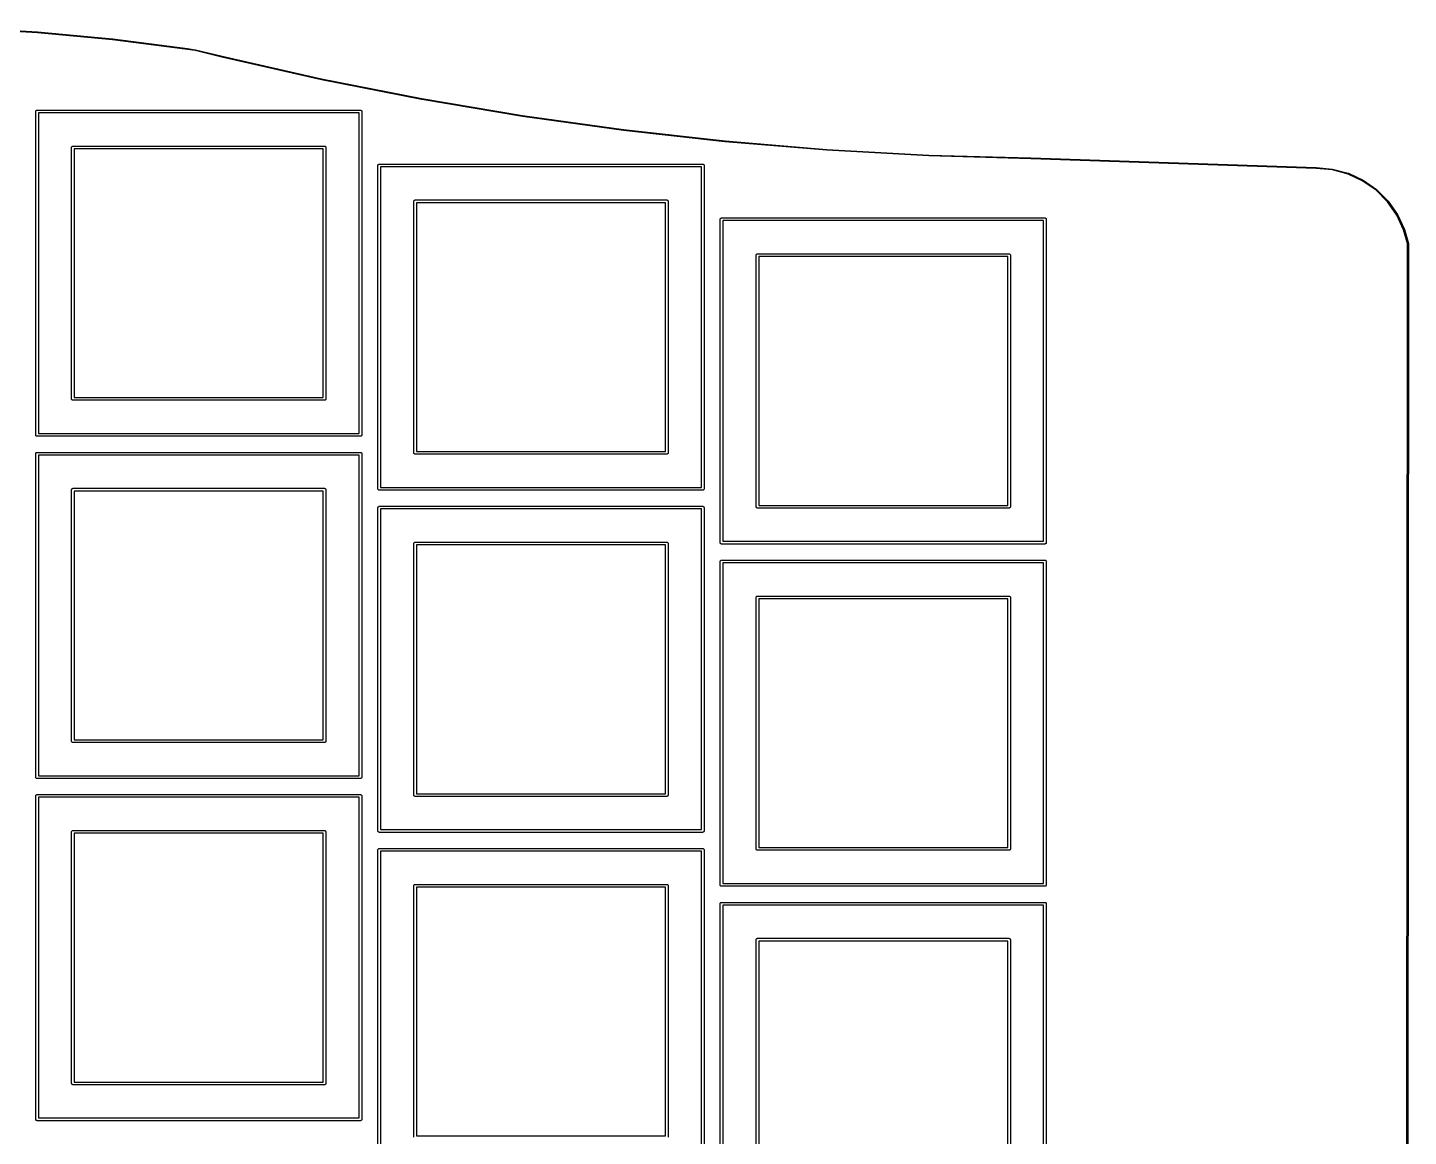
# Model space of a CAD drawing. Extents: x 38 to 193, y -155 to -33.
# Drawn here: x 114.7 to 191.5, y -95 to -33.3 of the extents above; entities that cross this region are included whole.
import ezdxf

# ---------------------------------------------------------------- set-up
doc = ezdxf.new("R2010")
doc.units = 0
doc.layers.add('BLACK', color=7, linetype='CONTINUOUS')

msp = doc.modelspace()

# ---------------------------------------------------------------- linework, layer by layer
at = {"layer": 'BLACK', "linetype": 'CONTINUOUS'}
for p, q in [((115.217, -33.5652), (111.019, -33.3295)), ((111.022, -33.2795), (115.22, -33.5153)), ((119.403, -33.9545), (115.217, -33.5652)), ((115.22, -33.5153), (115.221, -33.5153)), ((115.221, -33.5153), (115.221, -33.5153)), ((115.221, -33.5153), (115.221, -33.5153)), ((115.221, -33.5153), (119.408, -33.9048)), ((123.572, -34.497), (119.403, -33.9545)), ((119.408, -33.9048), (119.409, -33.9049)), ((119.409, -33.9049), (119.409, -33.9049)), ((119.409, -33.9049), (119.409, -33.9049)), ((119.409, -33.9049), (123.579, -34.4475)), ((124, -34.5615), (123.572, -34.497)), ((123.579, -34.4475), (123.579, -34.4475)), ((123.579, -34.4475), (123.58, -34.4476)), ((123.58, -34.4476), (124.009, -34.5122)), ((125.487, -34.9259), (124, -34.5615)), ((124.009, -34.5122), (124.009, -34.5123)), ((124.009, -34.5123), (124.009, -34.5123)), ((124.009, -34.5123), (124.009, -34.5123)), ((124.009, -34.5123), (124.009, -34.5124)), ((124.009, -34.5124), (124.009, -34.5124)), ((124.009, -34.5124), (124.009, -34.5124)), ((124.009, -34.5124), (124.01, -34.5125)), ((124.01, -34.5125), (124.01, -34.5125)), ((124.01, -34.5125), (124.01, -34.5125)), ((124.01, -34.5125), (124.011, -34.5127)), ((124.011, -34.5127), (125.499, -34.8773)), ((125.487, -34.926), (125.487, -34.9259)), ((125.488, -34.926), (125.487, -34.926)), ((125.487, -34.926), (125.487, -34.926)), ((131.031, -36.1805), (125.488, -34.926)), ((125.499, -34.8773), (131.041, -36.1317)), ((131.031, -36.1806), (131.031, -36.1805)), ((131.031, -36.1805), (131.031, -36.1805)), ((131.031, -36.1807), (131.031, -36.1806)), ((136.607, -37.2799), (131.031, -36.1807)), ((131.041, -36.1317), (136.616, -37.2308)), ((136.608, -37.28), (136.607, -37.2799)), ((136.607, -37.2799), (136.607, -37.2799)), ((136.607, -37.2799), (136.607, -37.2799)), ((142.212, -38.2231), (136.608, -37.28)), ((136.616, -37.2308), (142.22, -38.1737)), ((115.125, -37.95), (115.126, -37.9353)), ((115.125, -37.9537), (115.125, -37.95)), ((115.125, -55.9463), (115.125, -37.9537)), ((115.126, -37.9353), (115.13, -37.9212)), ((115.13, -37.9212), (115.137, -37.9081)), ((115.137, -37.9081), (115.147, -37.8967)), ((115.147, -37.8967), (115.158, -37.8873)), ((115.158, -37.8873), (115.171, -37.8804)), ((115.171, -37.8804), (115.185, -37.8761)), ((115.185, -37.8761), (115.196, -37.875)), ((115.196, -37.875), (115.2, -37.8746)), ((115.2, -37.8746), (115.204, -37.875)), ((115.204, -37.875), (133.196, -37.875)), ((115.275, -38.025), (115.275, -55.875)), ((133.125, -38.025), (115.275, -38.025)), ((133.125, -55.875), (133.125, -38.025)), ((133.196, -37.875), (133.2, -37.8746)), ((133.2, -37.8746), (133.204, -37.875)), ((133.204, -37.875), (133.215, -37.8761)), ((133.215, -37.8761), (133.229, -37.8804)), ((133.229, -37.8804), (133.242, -37.8873)), ((133.242, -37.8873), (133.253, -37.8967)), ((133.253, -37.8967), (133.263, -37.9081)), ((133.263, -37.9081), (133.27, -37.9212)), ((133.27, -37.9212), (133.274, -37.9353)), ((133.274, -37.9353), (133.275, -37.95)), ((133.275, -37.95), (133.275, -37.9537)), ((133.275, -37.9537), (133.275, -55.9463)), ((142.212, -38.2232), (142.212, -38.2231)), ((142.212, -38.2231), (142.212, -38.2231)), ((142.213, -38.2232), (142.212, -38.2232)), ((147.841, -39.0095), (142.213, -38.2232)), ((142.22, -38.1737), (147.848, -38.9599)), ((147.842, -39.0095), (147.841, -39.0095)), ((147.841, -39.0095), (147.841, -39.0095)), ((153.49, -39.6383), (147.842, -39.0095)), ((147.842, -39.0095), (147.842, -39.0095)), ((147.848, -38.9599), (153.495, -39.5886)), ((117.125, -39.95), (117.126, -39.9353)), ((117.125, -39.9537), (117.125, -39.95)), ((117.125, -53.9463), (117.125, -39.9537)), ((117.126, -39.9353), (117.13, -39.9212)), ((117.13, -39.9212), (117.137, -39.9081)), ((117.137, -39.9081), (117.147, -39.8967)), ((117.147, -39.8967), (117.158, -39.8873)), ((117.158, -39.8873), (117.171, -39.8804)), ((117.171, -39.8804), (117.185, -39.8761)), ((117.185, -39.8761), (117.196, -39.875)), ((117.196, -39.875), (117.2, -39.8746)), ((117.2, -39.8746), (117.204, -39.875)), ((117.204, -39.875), (131.196, -39.875)), ((131.196, -39.875), (131.2, -39.8746)), ((131.2, -39.8746), (131.204, -39.875)), ((131.204, -39.875), (131.215, -39.8761)), ((131.215, -39.8761), (131.229, -39.8804)), ((131.229, -39.8804), (131.242, -39.8873)), ((131.242, -39.8873), (131.253, -39.8967)), ((131.253, -39.8967), (131.263, -39.9081)), ((131.263, -39.9081), (131.27, -39.9212)), ((131.27, -39.9212), (131.274, -39.9353)), ((131.274, -39.9353), (131.275, -39.95)), ((131.275, -39.95), (131.275, -39.9537)), ((131.275, -39.9537), (131.275, -53.9463)), ((153.491, -39.6384), (153.49, -39.6383)), ((153.49, -39.6383), (153.49, -39.6383)), ((159.154, -40.1092), (153.491, -39.6384)), ((153.491, -39.6384), (153.491, -39.6384)), ((153.495, -39.5886), (159.158, -40.0594)), ((117.275, -40.025), (117.275, -53.875)), ((131.125, -40.025), (117.275, -40.025)), ((131.125, -53.875), (131.125, -40.025)), ((159.155, -40.1092), (159.154, -40.1092)), ((159.155, -40.1093), (159.155, -40.1092)), ((164.83, -40.4218), (159.155, -40.1093)), ((159.155, -40.1093), (159.155, -40.1093)), ((159.158, -40.0594), (164.832, -40.3719)), ((170.511, -40.5758), (164.83, -40.4218)), ((164.83, -40.4218), (164.83, -40.4218)), ((164.83, -40.4218), (164.83, -40.4218)), ((164.83, -40.4218), (164.83, -40.4218)), ((164.832, -40.3719), (170.512, -40.5258)), ((186.398, -41.125), (170.511, -40.5758)), ((170.511, -40.5758), (170.511, -40.5758)), ((170.512, -40.5258), (170.512, -40.5258)), ((170.512, -40.5258), (186.402, -41.0751)), ((134.175, -40.95), (134.176, -40.9353)), ((134.175, -40.9537), (134.175, -40.95)), ((134.175, -58.9463), (134.175, -40.9537)), ((134.176, -40.9353), (134.18, -40.9212)), ((134.18, -40.9212), (134.187, -40.9081)), ((134.187, -40.9081), (134.197, -40.8967)), ((134.197, -40.8967), (134.208, -40.8873)), ((134.208, -40.8873), (134.221, -40.8804)), ((134.221, -40.8804), (134.235, -40.8761)), ((134.235, -40.8761), (134.246, -40.875)), ((134.246, -40.875), (134.25, -40.8746)), ((134.25, -40.8746), (134.254, -40.875)), ((134.254, -40.875), (152.246, -40.875)), ((134.325, -41.025), (134.325, -58.875)), ((152.175, -41.025), (134.325, -41.025)), ((152.175, -58.875), (152.175, -41.025)), ((152.246, -40.875), (152.25, -40.8746)), ((152.25, -40.8746), (152.254, -40.875)), ((152.254, -40.875), (152.265, -40.8761)), ((152.265, -40.8761), (152.279, -40.8804)), ((152.279, -40.8804), (152.292, -40.8873)), ((152.292, -40.8873), (152.303, -40.8967)), ((152.303, -40.8967), (152.313, -40.9081)), ((152.313, -40.9081), (152.32, -40.9212)), ((152.32, -40.9212), (152.324, -40.9353)), ((152.324, -40.9353), (152.325, -40.95)), ((152.325, -40.95), (152.325, -40.9537)), ((152.325, -40.9537), (152.325, -58.9463)), ((187.299, -41.2037), (186.398, -41.125)), ((186.402, -41.0751), (186.403, -41.0751)), ((186.403, -41.0751), (187.305, -41.1541)), ((188.17, -41.4372), (187.299, -41.2037)), ((187.305, -41.1541), (187.309, -41.1549)), ((187.309, -41.1549), (188.185, -41.3894)), ((188.987, -41.8184), (188.17, -41.4372)), ((188.185, -41.3894), (188.185, -41.3894)), ((188.185, -41.3894), (188.189, -41.3909)), ((188.189, -41.3909), (189.011, -41.774)), ((189.726, -42.3358), (188.987, -41.8184)), ((189.011, -41.774), (189.014, -41.7762)), ((189.014, -41.7762), (189.757, -42.2961)), ((136.175, -42.95), (136.176, -42.9353)), ((136.175, -42.9537), (136.175, -42.95)), ((136.175, -56.9463), (136.175, -42.9537)), ((136.176, -42.9353), (136.18, -42.9212)), ((136.18, -42.9212), (136.187, -42.9081)), ((136.187, -42.9081), (136.197, -42.8967)), ((136.197, -42.8967), (136.208, -42.8873)), ((136.208, -42.8873), (136.221, -42.8804)), ((136.221, -42.8804), (136.235, -42.8761)), ((136.235, -42.8761), (136.246, -42.875)), ((136.246, -42.875), (136.25, -42.8746)), ((136.25, -42.8746), (136.254, -42.875)), ((136.254, -42.875), (150.246, -42.875)), ((136.325, -43.025), (136.325, -56.875)), ((150.175, -43.025), (136.325, -43.025)), ((150.175, -56.875), (150.175, -43.025)), ((150.246, -42.875), (150.25, -42.8746)), ((150.25, -42.8746), (150.254, -42.875)), ((150.254, -42.875), (150.265, -42.8761)), ((150.265, -42.8761), (150.279, -42.8804)), ((150.279, -42.8804), (150.292, -42.8873)), ((150.292, -42.8873), (150.303, -42.8967)), ((150.303, -42.8967), (150.313, -42.9081)), ((150.313, -42.9081), (150.32, -42.9212)), ((150.32, -42.9212), (150.324, -42.9353)), ((150.324, -42.9353), (150.325, -42.95)), ((150.325, -42.95), (150.325, -42.9537)), ((150.325, -42.9537), (150.325, -56.9463)), ((190.364, -42.9736), (189.726, -42.3358)), ((189.757, -42.2961), (189.76, -42.2989)), ((189.76, -42.2989), (190.401, -42.9398)), ((190.882, -43.7125), (190.364, -42.9736)), ((190.401, -42.9398), (190.404, -42.9432)), ((190.404, -42.9432), (190.924, -43.6857)), ((191.263, -44.5302), (190.882, -43.7125)), ((190.924, -43.6857), (190.924, -43.6857)), ((190.924, -43.6857), (190.926, -43.6894)), ((190.926, -43.6894), (191.309, -44.5109)), ((153.225, -43.95), (153.226, -43.9353)), ((153.225, -43.9537), (153.225, -43.95)), ((153.225, -61.9463), (153.225, -43.9537)), ((153.226, -43.9353), (153.23, -43.9212)), ((153.23, -43.9212), (153.237, -43.9081)), ((153.237, -43.9081), (153.247, -43.8967)), ((153.247, -43.8967), (153.258, -43.8873)), ((153.258, -43.8873), (153.271, -43.8804)), ((153.271, -43.8804), (153.285, -43.8761)), ((153.285, -43.8761), (153.296, -43.875)), ((153.296, -43.875), (153.3, -43.8746)), ((153.3, -43.8746), (153.304, -43.875)), ((153.304, -43.875), (171.296, -43.875)), ((153.375, -44.025), (153.375, -61.875)), ((171.225, -44.025), (153.375, -44.025)), ((171.225, -61.875), (171.225, -44.025)), ((171.296, -43.875), (171.3, -43.8746)), ((171.3, -43.8746), (171.304, -43.875)), ((171.304, -43.875), (171.315, -43.8761)), ((171.315, -43.8761), (171.329, -43.8804)), ((171.329, -43.8804), (171.342, -43.8873)), ((171.342, -43.8873), (171.353, -43.8967)), ((171.353, -43.8967), (171.363, -43.9081)), ((171.363, -43.9081), (171.37, -43.9212)), ((171.37, -43.9212), (171.374, -43.9353)), ((171.374, -43.9353), (171.375, -43.95)), ((171.375, -43.95), (171.375, -43.9537)), ((171.375, -43.9537), (171.375, -61.9463)), ((191.478, -45.3028), (191.263, -44.5302)), ((191.309, -44.5109), (191.31, -44.5129)), ((191.31, -44.5129), (191.31, -44.5148)), ((191.31, -44.5148), (191.527, -45.2925)), ((191.434, -119.091), (191.478, -45.3028)), ((191.528, -45.2982), (191.484, -119.093)), ((191.527, -45.2925), (191.527, -45.2946)), ((191.527, -45.2946), (191.528, -45.297)), ((191.528, -45.297), (191.528, -45.297)), ((191.528, -45.297), (191.528, -45.297)), ((191.528, -45.297), (191.528, -45.2982)), ((155.225, -45.95), (155.226, -45.9353)), ((155.225, -45.9537), (155.225, -45.95)), ((155.225, -59.9463), (155.225, -45.9537)), ((155.226, -45.9353), (155.23, -45.9212)), ((155.23, -45.9212), (155.237, -45.9081)), ((155.237, -45.9081), (155.247, -45.8967)), ((155.247, -45.8967), (155.258, -45.8873)), ((155.258, -45.8873), (155.271, -45.8804)), ((155.271, -45.8804), (155.285, -45.8761)), ((155.285, -45.8761), (155.296, -45.875)), ((155.296, -45.875), (155.3, -45.8746)), ((155.3, -45.8746), (155.304, -45.875)), ((155.304, -45.875), (169.296, -45.875)), ((155.375, -46.025), (155.375, -59.875)), ((169.225, -46.025), (155.375, -46.025)), ((169.225, -59.875), (169.225, -46.025)), ((169.296, -45.875), (169.3, -45.8746)), ((169.3, -45.8746), (169.304, -45.875)), ((169.304, -45.875), (169.315, -45.8761)), ((169.315, -45.8761), (169.329, -45.8804)), ((169.329, -45.8804), (169.342, -45.8873)), ((169.342, -45.8873), (169.353, -45.8967)), ((169.353, -45.8967), (169.363, -45.9081)), ((169.363, -45.9081), (169.37, -45.9212)), ((169.37, -45.9212), (169.374, -45.9353)), ((169.374, -45.9353), (169.375, -45.95)), ((169.375, -45.95), (169.375, -45.9537)), ((169.375, -45.9537), (169.375, -59.9463)), ((117.125, -53.95), (117.125, -53.9463)), ((117.126, -53.9647), (117.125, -53.95)), ((117.13, -53.9788), (117.126, -53.9647)), ((117.137, -53.9919), (117.13, -53.9788)), ((117.141, -53.9963), (117.137, -53.9919)), ((117.147, -54.0033), (117.141, -53.9963)), ((117.158, -54.0127), (117.147, -54.0033)), ((117.171, -54.0196), (117.158, -54.0127)), ((117.185, -54.0239), (117.171, -54.0196)), ((117.2, -54.0254), (117.185, -54.0239)), ((117.204, -54.025), (117.2, -54.0254)), ((131.196, -54.025), (117.204, -54.025)), ((117.275, -53.875), (131.125, -53.875)), ((131.2, -54.0254), (131.196, -54.025)), ((131.204, -54.025), (131.2, -54.0254)), ((131.215, -54.0239), (131.204, -54.025)), ((131.229, -54.0196), (131.215, -54.0239)), ((131.242, -54.0127), (131.229, -54.0196)), ((131.253, -54.0033), (131.242, -54.0127)), ((131.263, -53.9919), (131.253, -54.0033)), ((131.27, -53.9788), (131.263, -53.9919)), ((131.274, -53.9647), (131.27, -53.9788)), ((131.275, -53.95), (131.274, -53.9647)), ((131.275, -53.9463), (131.275, -53.95)), ((115.125, -55.95), (115.125, -55.9463)), ((115.126, -55.9647), (115.125, -55.95)), ((115.13, -55.9788), (115.126, -55.9647)), ((115.137, -55.9919), (115.13, -55.9788)), ((115.141, -55.9963), (115.137, -55.9919)), ((115.147, -56.0033), (115.141, -55.9963)), ((115.158, -56.0127), (115.147, -56.0033)), ((115.171, -56.0196), (115.158, -56.0127)), ((115.185, -56.0239), (115.171, -56.0196)), ((115.2, -56.0254), (115.185, -56.0239)), ((115.204, -56.025), (115.2, -56.0254)), ((133.196, -56.025), (115.204, -56.025)), ((115.275, -55.875), (133.125, -55.875)), ((133.2, -56.0254), (133.196, -56.025)), ((133.204, -56.025), (133.2, -56.0254)), ((133.215, -56.0239), (133.204, -56.025)), ((133.229, -56.0196), (133.215, -56.0239)), ((133.242, -56.0127), (133.229, -56.0196)), ((133.253, -56.0033), (133.242, -56.0127)), ((133.263, -55.9919), (133.253, -56.0033)), ((133.27, -55.9788), (133.263, -55.9919)), ((133.274, -55.9647), (133.27, -55.9788)), ((133.275, -55.95), (133.274, -55.9647)), ((133.275, -55.9463), (133.275, -55.95)), ((115.125, -57), (115.126, -56.9853)), ((115.125, -57.0037), (115.125, -57)), ((115.125, -74.9963), (115.125, -57.0037)), ((115.126, -56.9853), (115.13, -56.9712)), ((115.13, -56.9712), (115.137, -56.9581)), ((115.137, -56.9581), (115.147, -56.9467)), ((115.147, -56.9467), (115.158, -56.9373)), ((115.158, -56.9373), (115.171, -56.9304)), ((115.171, -56.9304), (115.185, -56.9261)), ((115.185, -56.9261), (115.196, -56.925)), ((115.196, -56.925), (115.2, -56.9246)), ((115.2, -56.9246), (115.204, -56.925)), ((115.204, -56.925), (133.196, -56.925)), ((115.275, -57.075), (115.275, -74.925)), ((133.125, -57.075), (115.275, -57.075)), ((133.125, -74.925), (133.125, -57.075)), ((133.196, -56.925), (133.2, -56.9246)), ((133.2, -56.9246), (133.204, -56.925)), ((133.204, -56.925), (133.215, -56.9261)), ((133.215, -56.9261), (133.229, -56.9304)), ((133.229, -56.9304), (133.242, -56.9373)), ((133.242, -56.9373), (133.253, -56.9467)), ((133.253, -56.9467), (133.263, -56.9581)), ((133.263, -56.9581), (133.27, -56.9712)), ((133.27, -56.9712), (133.274, -56.9853)), ((133.274, -56.9853), (133.275, -57)), ((133.275, -57), (133.275, -57.0037)), ((133.275, -57.0037), (133.275, -74.9963)), ((136.175, -56.95), (136.175, -56.9463)), ((136.176, -56.9647), (136.175, -56.95)), ((136.18, -56.9788), (136.176, -56.9647)), ((136.187, -56.9919), (136.18, -56.9788)), ((136.191, -56.9963), (136.187, -56.9919)), ((136.197, -57.0033), (136.191, -56.9963)), ((136.208, -57.0127), (136.197, -57.0033)), ((136.221, -57.0196), (136.208, -57.0127)), ((136.235, -57.0239), (136.221, -57.0196)), ((136.25, -57.0254), (136.235, -57.0239)), ((136.254, -57.025), (136.25, -57.0254)), ((150.246, -57.025), (136.254, -57.025)), ((136.325, -56.875), (150.175, -56.875)), ((150.25, -57.0254), (150.246, -57.025)), ((150.254, -57.025), (150.25, -57.0254)), ((150.265, -57.0239), (150.254, -57.025)), ((150.279, -57.0196), (150.265, -57.0239)), ((150.292, -57.0127), (150.279, -57.0196)), ((150.303, -57.0033), (150.292, -57.0127)), ((150.313, -56.9919), (150.303, -57.0033)), ((150.32, -56.9788), (150.313, -56.9919)), ((150.324, -56.9647), (150.32, -56.9788)), ((150.325, -56.95), (150.324, -56.9647)), ((150.325, -56.9463), (150.325, -56.95)), ((117.125, -59), (117.126, -58.9853)), ((117.125, -59.0037), (117.125, -59)), ((117.125, -72.9963), (117.125, -59.0037)), ((117.126, -58.9853), (117.13, -58.9712)), ((117.13, -58.9712), (117.137, -58.9581)), ((117.137, -58.9581), (117.147, -58.9467)), ((117.147, -58.9467), (117.158, -58.9373)), ((117.158, -58.9373), (117.171, -58.9304)), ((117.171, -58.9304), (117.185, -58.9261)), ((117.185, -58.9261), (117.196, -58.925)), ((117.196, -58.925), (117.2, -58.9246)), ((117.2, -58.9246), (117.204, -58.925)), ((117.204, -58.925), (131.196, -58.925)), ((117.275, -59.075), (117.275, -72.925)), ((131.125, -59.075), (117.275, -59.075)), ((131.125, -72.925), (131.125, -59.075)), ((131.196, -58.925), (131.2, -58.9246)), ((131.2, -58.9246), (131.204, -58.925)), ((131.204, -58.925), (131.215, -58.9261)), ((131.215, -58.9261), (131.229, -58.9304)), ((131.229, -58.9304), (131.242, -58.9373)), ((131.242, -58.9373), (131.253, -58.9467)), ((131.253, -58.9467), (131.263, -58.9581)), ((131.263, -58.9581), (131.27, -58.9712)), ((131.27, -58.9712), (131.274, -58.9853)), ((131.274, -58.9853), (131.275, -59)), ((131.275, -59), (131.275, -59.0037)), ((131.275, -59.0037), (131.275, -72.9963)), ((134.175, -58.95), (134.175, -58.9463)), ((134.176, -58.9647), (134.175, -58.95)), ((134.18, -58.9788), (134.176, -58.9647)), ((134.187, -58.9919), (134.18, -58.9788)), ((134.191, -58.9963), (134.187, -58.9919)), ((134.197, -59.0033), (134.191, -58.9963)), ((134.208, -59.0127), (134.197, -59.0033)), ((134.221, -59.0196), (134.208, -59.0127)), ((134.235, -59.0239), (134.221, -59.0196)), ((134.25, -59.0254), (134.235, -59.0239)), ((134.254, -59.025), (134.25, -59.0254)), ((152.246, -59.025), (134.254, -59.025)), ((134.325, -58.875), (152.175, -58.875)), ((152.25, -59.0254), (152.246, -59.025)), ((152.254, -59.025), (152.25, -59.0254)), ((152.265, -59.0239), (152.254, -59.025)), ((152.279, -59.0196), (152.265, -59.0239)), ((152.292, -59.0127), (152.279, -59.0196)), ((152.303, -59.0033), (152.292, -59.0127)), ((152.313, -58.9919), (152.303, -59.0033)), ((152.32, -58.9788), (152.313, -58.9919)), ((152.324, -58.9647), (152.32, -58.9788)), ((152.325, -58.95), (152.324, -58.9647)), ((152.325, -58.9463), (152.325, -58.95)), ((134.197, -59.9467), (134.208, -59.9373)), ((134.208, -59.9373), (134.221, -59.9304)), ((134.221, -59.9304), (134.235, -59.9261)), ((134.235, -59.9261), (134.246, -59.925)), ((134.246, -59.925), (134.25, -59.9246)), ((134.25, -59.9246), (134.254, -59.925)), ((134.254, -59.925), (152.246, -59.925)), ((152.246, -59.925), (152.25, -59.9246)), ((152.25, -59.9246), (152.254, -59.925)), ((152.254, -59.925), (152.265, -59.9261)), ((152.265, -59.9261), (152.279, -59.9304)), ((152.279, -59.9304), (152.292, -59.9373)), ((152.292, -59.9373), (152.303, -59.9467)), ((155.375, -59.875), (169.225, -59.875)), ((134.175, -60), (134.176, -59.9853)), ((134.175, -60.0037), (134.175, -60)), ((134.175, -77.9963), (134.175, -60.0037)), ((134.176, -59.9853), (134.18, -59.9712)), ((134.18, -59.9712), (134.187, -59.9581)), ((134.187, -59.9581), (134.197, -59.9467)), ((134.325, -60.075), (134.325, -77.925)), ((152.175, -60.075), (134.325, -60.075)), ((152.175, -77.925), (152.175, -60.075)), ((152.303, -59.9467), (152.313, -59.9581)), ((152.313, -59.9581), (152.32, -59.9712)), ((152.32, -59.9712), (152.324, -59.9853)), ((152.324, -59.9853), (152.325, -60)), ((152.325, -60), (152.325, -60.0037)), ((152.325, -60.0037), (152.325, -77.9963)), ((155.225, -59.95), (155.225, -59.9463)), ((155.226, -59.9647), (155.225, -59.95)), ((155.23, -59.9788), (155.226, -59.9647)), ((155.237, -59.9919), (155.23, -59.9788)), ((155.241, -59.9963), (155.237, -59.9919)), ((155.247, -60.0033), (155.241, -59.9963)), ((155.258, -60.0127), (155.247, -60.0033)), ((155.271, -60.0196), (155.258, -60.0127)), ((155.285, -60.0239), (155.271, -60.0196)), ((155.3, -60.0254), (155.285, -60.0239)), ((155.304, -60.025), (155.3, -60.0254)), ((169.296, -60.025), (155.304, -60.025)), ((169.3, -60.0254), (169.296, -60.025)), ((169.304, -60.025), (169.3, -60.0254)), ((169.315, -60.0239), (169.304, -60.025)), ((169.329, -60.0196), (169.315, -60.0239)), ((169.342, -60.0127), (169.329, -60.0196)), ((169.353, -60.0033), (169.342, -60.0127)), ((169.363, -59.9919), (169.353, -60.0033)), ((169.37, -59.9788), (169.363, -59.9919)), ((169.374, -59.9647), (169.37, -59.9788)), ((169.375, -59.95), (169.374, -59.9647)), ((169.375, -59.9463), (169.375, -59.95)), ((136.175, -62), (136.176, -61.9853)), ((136.175, -62.0037), (136.175, -62)), ((136.175, -75.9963), (136.175, -62.0037)), ((136.176, -61.9853), (136.18, -61.9712)), ((136.18, -61.9712), (136.187, -61.9581)), ((136.187, -61.9581), (136.197, -61.9467)), ((136.197, -61.9467), (136.208, -61.9373)), ((136.208, -61.9373), (136.221, -61.9304)), ((136.221, -61.9304), (136.235, -61.9261)), ((136.235, -61.9261), (136.246, -61.925)), ((136.246, -61.925), (136.25, -61.9246)), ((136.25, -61.9246), (136.254, -61.925)), ((136.254, -61.925), (150.246, -61.925)), ((136.325, -62.075), (136.325, -75.925)), ((150.175, -62.075), (136.325, -62.075)), ((150.175, -75.925), (150.175, -62.075)), ((150.246, -61.925), (150.25, -61.9246)), ((150.25, -61.9246), (150.254, -61.925)), ((150.254, -61.925), (150.265, -61.9261)), ((150.265, -61.9261), (150.279, -61.9304)), ((150.279, -61.9304), (150.292, -61.9373)), ((150.292, -61.9373), (150.303, -61.9467)), ((150.303, -61.9467), (150.313, -61.9581)), ((150.313, -61.9581), (150.32, -61.9712)), ((150.32, -61.9712), (150.324, -61.9853)), ((150.324, -61.9853), (150.325, -62)), ((150.325, -62), (150.325, -62.0037)), ((150.325, -62.0037), (150.325, -75.9963)), ((153.225, -61.95), (153.225, -61.9463)), ((153.226, -61.9647), (153.225, -61.95)), ((153.23, -61.9788), (153.226, -61.9647)), ((153.237, -61.9919), (153.23, -61.9788)), ((153.241, -61.9963), (153.237, -61.9919)), ((153.247, -62.0033), (153.241, -61.9963)), ((153.258, -62.0127), (153.247, -62.0033)), ((153.271, -62.0196), (153.258, -62.0127)), ((153.285, -62.0239), (153.271, -62.0196)), ((153.3, -62.0254), (153.285, -62.0239)), ((153.304, -62.025), (153.3, -62.0254)), ((171.296, -62.025), (153.304, -62.025)), ((153.375, -61.875), (171.225, -61.875)), ((171.3, -62.0254), (171.296, -62.025)), ((171.304, -62.025), (171.3, -62.0254)), ((171.315, -62.0239), (171.304, -62.025)), ((171.329, -62.0196), (171.315, -62.0239)), ((171.342, -62.0127), (171.329, -62.0196)), ((171.353, -62.0033), (171.342, -62.0127)), ((171.363, -61.9919), (171.353, -62.0033)), ((171.37, -61.9788), (171.363, -61.9919)), ((171.374, -61.9647), (171.37, -61.9788)), ((171.375, -61.95), (171.374, -61.9647)), ((171.375, -61.9463), (171.375, -61.95)), ((153.225, -63), (153.226, -62.9853)), ((153.225, -63.0037), (153.225, -63)), ((153.225, -80.9963), (153.225, -63.0037)), ((153.226, -62.9853), (153.23, -62.9712)), ((153.23, -62.9712), (153.237, -62.9581)), ((153.237, -62.9581), (153.247, -62.9467)), ((153.247, -62.9467), (153.258, -62.9373)), ((153.258, -62.9373), (153.271, -62.9304)), ((153.271, -62.9304), (153.285, -62.9261)), ((153.285, -62.9261), (153.296, -62.925)), ((153.296, -62.925), (153.3, -62.9246)), ((153.3, -62.9246), (153.304, -62.925)), ((153.304, -62.925), (171.296, -62.925)), ((171.296, -62.925), (171.3, -62.9246)), ((171.3, -62.9246), (171.304, -62.925)), ((171.304, -62.925), (171.315, -62.9261)), ((171.315, -62.9261), (171.329, -62.9304)), ((171.329, -62.9304), (171.342, -62.9373)), ((171.342, -62.9373), (171.353, -62.9467)), ((171.353, -62.9467), (171.363, -62.9581)), ((171.363, -62.9581), (171.37, -62.9712)), ((171.37, -62.9712), (171.374, -62.9853)), ((171.374, -62.9853), (171.375, -63)), ((171.375, -63), (171.375, -63.0037)), ((171.375, -63.0037), (171.375, -80.9963)), ((153.375, -63.075), (153.375, -80.925)), ((171.225, -63.075), (153.375, -63.075)), ((171.225, -80.925), (171.225, -63.075)), ((155.225, -65), (155.226, -64.9853)), ((155.225, -65.0037), (155.225, -65)), ((155.225, -78.9963), (155.225, -65.0037)), ((155.226, -64.9853), (155.23, -64.9712)), ((155.23, -64.9712), (155.237, -64.9581)), ((155.237, -64.9581), (155.247, -64.9467)), ((155.247, -64.9467), (155.258, -64.9373)), ((155.258, -64.9373), (155.271, -64.9304)), ((155.271, -64.9304), (155.285, -64.9261)), ((155.285, -64.9261), (155.296, -64.925)), ((155.296, -64.925), (155.3, -64.9246)), ((155.3, -64.9246), (155.304, -64.925)), ((155.304, -64.925), (169.296, -64.925)), ((155.375, -65.075), (155.375, -78.925)), ((169.225, -65.075), (155.375, -65.075)), ((169.225, -78.925), (169.225, -65.075)), ((169.296, -64.925), (169.3, -64.9246)), ((169.3, -64.9246), (169.304, -64.925)), ((169.304, -64.925), (169.315, -64.9261)), ((169.315, -64.9261), (169.329, -64.9304)), ((169.329, -64.9304), (169.342, -64.9373)), ((169.342, -64.9373), (169.353, -64.9467)), ((169.353, -64.9467), (169.363, -64.9581)), ((169.363, -64.9581), (169.37, -64.9712)), ((169.37, -64.9712), (169.374, -64.9853)), ((169.374, -64.9853), (169.375, -65)), ((169.375, -65), (169.375, -65.0037)), ((169.375, -65.0037), (169.375, -78.9963)), ((117.125, -73), (117.125, -72.9963)), ((117.126, -73.0147), (117.125, -73)), ((117.275, -72.925), (131.125, -72.925)), ((131.275, -73), (131.274, -73.0147)), ((131.275, -72.9963), (131.275, -73)), ((117.13, -73.0288), (117.126, -73.0147)), ((117.137, -73.0419), (117.13, -73.0288)), ((117.141, -73.0463), (117.137, -73.0419)), ((117.147, -73.0533), (117.141, -73.0463)), ((117.158, -73.0627), (117.147, -73.0533)), ((117.171, -73.0696), (117.158, -73.0627)), ((117.185, -73.0739), (117.171, -73.0696)), ((117.2, -73.0754), (117.185, -73.0739)), ((117.204, -73.075), (117.2, -73.0754)), ((131.196, -73.075), (117.204, -73.075)), ((131.2, -73.0754), (131.196, -73.075)), ((131.204, -73.075), (131.2, -73.0754)), ((131.215, -73.0739), (131.204, -73.075)), ((131.229, -73.0696), (131.215, -73.0739)), ((131.242, -73.0627), (131.229, -73.0696)), ((131.253, -73.0533), (131.242, -73.0627)), ((131.263, -73.0419), (131.253, -73.0533)), ((131.27, -73.0288), (131.263, -73.0419)), ((131.274, -73.0147), (131.27, -73.0288)), ((115.125, -75), (115.125, -74.9963)), ((115.126, -75.0147), (115.125, -75)), ((115.13, -75.0288), (115.126, -75.0147)), ((115.137, -75.0419), (115.13, -75.0288)), ((115.141, -75.0463), (115.137, -75.0419)), ((115.147, -75.0533), (115.141, -75.0463)), ((115.158, -75.0627), (115.147, -75.0533)), ((115.171, -75.0696), (115.158, -75.0627)), ((115.185, -75.0739), (115.171, -75.0696)), ((115.2, -75.0754), (115.185, -75.0739)), ((115.204, -75.075), (115.2, -75.0754)), ((133.196, -75.075), (115.204, -75.075)), ((115.275, -74.925), (133.125, -74.925)), ((133.2, -75.0754), (133.196, -75.075)), ((133.204, -75.075), (133.2, -75.0754)), ((133.215, -75.0739), (133.204, -75.075)), ((133.229, -75.0696), (133.215, -75.0739)), ((133.242, -75.0627), (133.229, -75.0696)), ((133.253, -75.0533), (133.242, -75.0627)), ((133.263, -75.0419), (133.253, -75.0533)), ((133.27, -75.0288), (133.263, -75.0419)), ((133.274, -75.0147), (133.27, -75.0288)), ((133.275, -75), (133.274, -75.0147)), ((133.275, -74.9963), (133.275, -75)), ((115.125, -76.05), (115.126, -76.0353)), ((115.125, -76.0537), (115.125, -76.05)), ((115.125, -94.0463), (115.125, -76.0537)), ((115.126, -76.0353), (115.13, -76.0212)), ((115.13, -76.0212), (115.137, -76.0081)), ((115.137, -76.0081), (115.147, -75.9967)), ((115.147, -75.9967), (115.158, -75.9873)), ((115.158, -75.9873), (115.171, -75.9804)), ((115.171, -75.9804), (115.185, -75.9761)), ((115.185, -75.9761), (115.196, -75.975)), ((115.196, -75.975), (115.2, -75.9746)), ((115.2, -75.9746), (115.204, -75.975)), ((115.204, -75.975), (133.196, -75.975)), ((133.196, -75.975), (133.2, -75.9746)), ((133.2, -75.9746), (133.204, -75.975)), ((133.204, -75.975), (133.215, -75.9761)), ((133.215, -75.9761), (133.229, -75.9804)), ((133.229, -75.9804), (133.242, -75.9873)), ((133.242, -75.9873), (133.253, -75.9967)), ((133.253, -75.9967), (133.263, -76.0081)), ((133.263, -76.0081), (133.27, -76.0212)), ((133.27, -76.0212), (133.274, -76.0353)), ((133.274, -76.0353), (133.275, -76.05)), ((133.275, -76.05), (133.275, -76.0537)), ((133.275, -76.0537), (133.275, -94.0463)), ((136.175, -76), (136.175, -75.9963)), ((136.176, -76.0147), (136.175, -76)), ((136.18, -76.0288), (136.176, -76.0147)), ((136.187, -76.0419), (136.18, -76.0288)), ((136.191, -76.0463), (136.187, -76.0419)), ((136.197, -76.0533), (136.191, -76.0463)), ((136.208, -76.0627), (136.197, -76.0533)), ((136.221, -76.0696), (136.208, -76.0627)), ((136.235, -76.0739), (136.221, -76.0696)), ((136.25, -76.0754), (136.235, -76.0739)), ((136.254, -76.075), (136.25, -76.0754)), ((150.246, -76.075), (136.254, -76.075)), ((136.325, -75.925), (150.175, -75.925)), ((150.25, -76.0754), (150.246, -76.075)), ((150.254, -76.075), (150.25, -76.0754)), ((150.265, -76.0739), (150.254, -76.075)), ((150.279, -76.0696), (150.265, -76.0739)), ((150.292, -76.0627), (150.279, -76.0696)), ((150.303, -76.0533), (150.292, -76.0627)), ((150.313, -76.0419), (150.303, -76.0533)), ((150.32, -76.0288), (150.313, -76.0419)), ((150.324, -76.0147), (150.32, -76.0288)), ((150.325, -76), (150.324, -76.0147)), ((150.325, -75.9963), (150.325, -76)), ((115.275, -76.125), (115.275, -93.975)), ((133.125, -76.125), (115.275, -76.125)), ((133.125, -93.975), (133.125, -76.125)), ((117.125, -78.05), (117.126, -78.0353)), ((117.125, -78.0537), (117.125, -78.05)), ((117.125, -92.0463), (117.125, -78.0537)), ((117.126, -78.0353), (117.13, -78.0212)), ((117.13, -78.0212), (117.137, -78.0081)), ((117.137, -78.0081), (117.147, -77.9967)), ((117.147, -77.9967), (117.158, -77.9873)), ((117.158, -77.9873), (117.171, -77.9804)), ((117.171, -77.9804), (117.185, -77.9761)), ((117.185, -77.9761), (117.196, -77.975)), ((117.196, -77.975), (117.2, -77.9746)), ((117.2, -77.9746), (117.204, -77.975)), ((117.204, -77.975), (131.196, -77.975)), ((117.275, -78.125), (117.275, -91.975)), ((131.125, -78.125), (117.275, -78.125)), ((131.125, -91.975), (131.125, -78.125)), ((131.196, -77.975), (131.2, -77.9746)), ((131.2, -77.9746), (131.204, -77.975)), ((131.204, -77.975), (131.215, -77.9761)), ((131.215, -77.9761), (131.229, -77.9804)), ((131.229, -77.9804), (131.242, -77.9873)), ((131.242, -77.9873), (131.253, -77.9967)), ((131.253, -77.9967), (131.263, -78.0081)), ((131.263, -78.0081), (131.27, -78.0212)), ((131.27, -78.0212), (131.274, -78.0353)), ((131.274, -78.0353), (131.275, -78.05)), ((131.275, -78.05), (131.275, -78.0537)), ((131.275, -78.0537), (131.275, -92.0463)), ((134.175, -78), (134.175, -77.9963)), ((134.176, -78.0147), (134.175, -78)), ((134.18, -78.0288), (134.176, -78.0147)), ((134.187, -78.0419), (134.18, -78.0288)), ((134.191, -78.0463), (134.187, -78.0419)), ((134.197, -78.0533), (134.191, -78.0463)), ((134.208, -78.0627), (134.197, -78.0533)), ((134.221, -78.0696), (134.208, -78.0627)), ((134.235, -78.0739), (134.221, -78.0696)), ((134.25, -78.0754), (134.235, -78.0739)), ((134.254, -78.075), (134.25, -78.0754)), ((152.246, -78.075), (134.254, -78.075)), ((134.325, -77.925), (152.175, -77.925)), ((152.25, -78.0754), (152.246, -78.075)), ((152.254, -78.075), (152.25, -78.0754)), ((152.265, -78.0739), (152.254, -78.075)), ((152.279, -78.0696), (152.265, -78.0739)), ((152.292, -78.0627), (152.279, -78.0696)), ((152.303, -78.0533), (152.292, -78.0627)), ((152.313, -78.0419), (152.303, -78.0533)), ((152.32, -78.0288), (152.313, -78.0419)), ((152.324, -78.0147), (152.32, -78.0288)), ((152.325, -78), (152.324, -78.0147)), ((152.325, -77.9963), (152.325, -78)), ((134.175, -79.05), (134.176, -79.0353)), ((134.175, -79.0537), (134.175, -79.05)), ((134.175, -97.0463), (134.175, -79.0537)), ((134.176, -79.0353), (134.18, -79.0212)), ((134.18, -79.0212), (134.187, -79.0081)), ((134.187, -79.0081), (134.197, -78.9967)), ((134.197, -78.9967), (134.208, -78.9873)), ((134.208, -78.9873), (134.221, -78.9804)), ((134.221, -78.9804), (134.235, -78.9761)), ((134.235, -78.9761), (134.246, -78.975)), ((134.246, -78.975), (134.25, -78.9746)), ((134.25, -78.9746), (134.254, -78.975)), ((134.254, -78.975), (152.246, -78.975)), ((134.325, -79.125), (134.325, -96.975)), ((152.175, -79.125), (134.325, -79.125)), ((152.175, -96.975), (152.175, -79.125)), ((152.246, -78.975), (152.25, -78.9746)), ((152.25, -78.9746), (152.254, -78.975)), ((152.254, -78.975), (152.265, -78.9761)), ((152.265, -78.9761), (152.279, -78.9804)), ((152.279, -78.9804), (152.292, -78.9873)), ((152.292, -78.9873), (152.303, -78.9967)), ((152.303, -78.9967), (152.313, -79.0081)), ((152.313, -79.0081), (152.32, -79.0212)), ((152.32, -79.0212), (152.324, -79.0353)), ((152.324, -79.0353), (152.325, -79.05)), ((152.325, -79.05), (152.325, -79.0537)), ((152.325, -79.0537), (152.325, -97.0463)), ((155.225, -79), (155.225, -78.9963)), ((155.226, -79.0147), (155.225, -79)), ((155.23, -79.0288), (155.226, -79.0147)), ((155.237, -79.0419), (155.23, -79.0288)), ((155.241, -79.0463), (155.237, -79.0419)), ((155.247, -79.0533), (155.241, -79.0463)), ((155.258, -79.0627), (155.247, -79.0533)), ((155.271, -79.0696), (155.258, -79.0627)), ((155.285, -79.0739), (155.271, -79.0696)), ((155.3, -79.0754), (155.285, -79.0739)), ((155.304, -79.075), (155.3, -79.0754)), ((169.296, -79.075), (155.304, -79.075)), ((155.375, -78.925), (169.225, -78.925)), ((169.3, -79.0754), (169.296, -79.075)), ((169.304, -79.075), (169.3, -79.0754)), ((169.315, -79.0739), (169.304, -79.075)), ((169.329, -79.0696), (169.315, -79.0739)), ((169.342, -79.0627), (169.329, -79.0696)), ((169.353, -79.0533), (169.342, -79.0627)), ((169.363, -79.0419), (169.353, -79.0533)), ((169.37, -79.0288), (169.363, -79.0419)), ((169.374, -79.0147), (169.37, -79.0288)), ((169.375, -79), (169.374, -79.0147)), ((169.375, -78.9963), (169.375, -79)), ((136.175, -81.05), (136.176, -81.0353)), ((136.175, -81.0537), (136.175, -81.05)), ((136.175, -95.0463), (136.175, -81.0537)), ((136.176, -81.0353), (136.18, -81.0212)), ((136.18, -81.0212), (136.187, -81.0081)), ((136.187, -81.0081), (136.197, -80.9967)), ((136.197, -80.9967), (136.208, -80.9873)), ((136.208, -80.9873), (136.221, -80.9804)), ((136.221, -80.9804), (136.235, -80.9761)), ((136.235, -80.9761), (136.246, -80.975)), ((136.246, -80.975), (136.25, -80.9746)), ((136.25, -80.9746), (136.254, -80.975)), ((136.254, -80.975), (150.246, -80.975)), ((136.325, -81.125), (136.325, -94.975)), ((150.175, -81.125), (136.325, -81.125)), ((150.175, -94.975), (150.175, -81.125)), ((150.246, -80.975), (150.25, -80.9746)), ((150.25, -80.9746), (150.254, -80.975)), ((150.254, -80.975), (150.265, -80.9761)), ((150.265, -80.9761), (150.279, -80.9804)), ((150.279, -80.9804), (150.292, -80.9873)), ((150.292, -80.9873), (150.303, -80.9967)), ((150.303, -80.9967), (150.313, -81.0081)), ((150.313, -81.0081), (150.32, -81.0212)), ((150.32, -81.0212), (150.324, -81.0353)), ((150.324, -81.0353), (150.325, -81.05)), ((150.325, -81.05), (150.325, -81.0537)), ((150.325, -81.0537), (150.325, -95.0463)), ((153.225, -81), (153.225, -80.9963)), ((153.226, -81.0147), (153.225, -81)), ((153.23, -81.0288), (153.226, -81.0147)), ((153.237, -81.0419), (153.23, -81.0288)), ((153.241, -81.0463), (153.237, -81.0419)), ((153.247, -81.0533), (153.241, -81.0463)), ((153.258, -81.0627), (153.247, -81.0533)), ((153.271, -81.0696), (153.258, -81.0627)), ((153.285, -81.0739), (153.271, -81.0696)), ((153.3, -81.0754), (153.285, -81.0739)), ((153.304, -81.075), (153.3, -81.0754)), ((171.296, -81.075), (153.304, -81.075)), ((153.375, -80.925), (171.225, -80.925)), ((171.3, -81.0754), (171.296, -81.075)), ((171.304, -81.075), (171.3, -81.0754)), ((171.315, -81.0739), (171.304, -81.075)), ((171.329, -81.0696), (171.315, -81.0739)), ((171.342, -81.0627), (171.329, -81.0696)), ((171.353, -81.0533), (171.342, -81.0627)), ((171.363, -81.0419), (171.353, -81.0533)), ((171.37, -81.0288), (171.363, -81.0419)), ((171.374, -81.0147), (171.37, -81.0288)), ((171.375, -81), (171.374, -81.0147)), ((171.375, -80.9963), (171.375, -81)), ((153.225, -82.05), (153.226, -82.0353)), ((153.225, -82.0537), (153.225, -82.05)), ((153.225, -100.046), (153.225, -82.0537)), ((153.226, -82.0353), (153.23, -82.0212)), ((153.23, -82.0212), (153.237, -82.0081)), ((153.237, -82.0081), (153.247, -81.9967)), ((153.247, -81.9967), (153.258, -81.9873)), ((153.258, -81.9873), (153.271, -81.9804)), ((153.271, -81.9804), (153.285, -81.9761)), ((153.285, -81.9761), (153.296, -81.975)), ((153.296, -81.975), (153.3, -81.9746)), ((153.3, -81.9746), (153.304, -81.975)), ((153.304, -81.975), (171.296, -81.975)), ((153.375, -82.125), (153.375, -99.975)), ((171.225, -82.125), (153.375, -82.125)), ((171.225, -99.975), (171.225, -82.125)), ((171.296, -81.975), (171.3, -81.9746)), ((171.3, -81.9746), (171.304, -81.975)), ((171.304, -81.975), (171.315, -81.9761)), ((171.315, -81.9761), (171.329, -81.9804)), ((171.329, -81.9804), (171.342, -81.9873)), ((171.342, -81.9873), (171.353, -81.9967)), ((171.353, -81.9967), (171.363, -82.0081)), ((171.363, -82.0081), (171.37, -82.0212)), ((171.37, -82.0212), (171.374, -82.0353)), ((171.374, -82.0353), (171.375, -82.05)), ((171.375, -82.05), (171.375, -82.0537)), ((171.375, -82.0537), (171.375, -100.046)), ((155.225, -84.05), (155.226, -84.0353)), ((155.225, -84.0537), (155.225, -84.05)), ((155.225, -98.0463), (155.225, -84.0537)), ((155.226, -84.0353), (155.23, -84.0212)), ((155.23, -84.0212), (155.237, -84.0081)), ((155.237, -84.0081), (155.247, -83.9967)), ((155.247, -83.9967), (155.258, -83.9873)), ((155.258, -83.9873), (155.271, -83.9804)), ((155.271, -83.9804), (155.285, -83.9761)), ((155.285, -83.9761), (155.296, -83.975)), ((155.296, -83.975), (155.3, -83.9746)), ((155.3, -83.9746), (155.304, -83.975)), ((155.304, -83.975), (169.296, -83.975)), ((155.375, -84.125), (155.375, -97.975)), ((169.225, -84.125), (155.375, -84.125)), ((169.225, -97.975), (169.225, -84.125)), ((169.296, -83.975), (169.3, -83.9746)), ((169.3, -83.9746), (169.304, -83.975)), ((169.304, -83.975), (169.315, -83.9761)), ((169.315, -83.9761), (169.329, -83.9804)), ((169.329, -83.9804), (169.342, -83.9873)), ((169.342, -83.9873), (169.353, -83.9967)), ((169.353, -83.9967), (169.363, -84.0081)), ((169.363, -84.0081), (169.37, -84.0212)), ((169.37, -84.0212), (169.374, -84.0353)), ((169.374, -84.0353), (169.375, -84.05)), ((169.375, -84.05), (169.375, -84.0537)), ((169.375, -84.0537), (169.375, -98.0463)), ((117.125, -92.05), (117.125, -92.0463)), ((117.126, -92.0647), (117.125, -92.05)), ((117.13, -92.0788), (117.126, -92.0647)), ((117.137, -92.0919), (117.13, -92.0788)), ((117.141, -92.0963), (117.137, -92.0919)), ((117.147, -92.1033), (117.141, -92.0963)), ((117.158, -92.1127), (117.147, -92.1033)), ((117.171, -92.1196), (117.158, -92.1127)), ((117.185, -92.1239), (117.171, -92.1196)), ((117.2, -92.1254), (117.185, -92.1239)), ((117.204, -92.125), (117.2, -92.1254)), ((131.196, -92.125), (117.204, -92.125)), ((117.275, -91.975), (131.125, -91.975)), ((131.2, -92.1254), (131.196, -92.125)), ((131.204, -92.125), (131.2, -92.1254)), ((131.215, -92.1239), (131.204, -92.125)), ((131.229, -92.1196), (131.215, -92.1239)), ((131.242, -92.1127), (131.229, -92.1196)), ((131.253, -92.1033), (131.242, -92.1127)), ((131.263, -92.0919), (131.253, -92.1033)), ((131.27, -92.0788), (131.263, -92.0919)), ((131.274, -92.0647), (131.27, -92.0788)), ((131.275, -92.05), (131.274, -92.0647)), ((131.275, -92.0463), (131.275, -92.05)), ((115.125, -94.05), (115.125, -94.0463)), ((115.126, -94.0647), (115.125, -94.05)), ((115.13, -94.0788), (115.126, -94.0647)), ((115.137, -94.0919), (115.13, -94.0788)), ((115.141, -94.0963), (115.137, -94.0919)), ((115.147, -94.1033), (115.141, -94.0963)), ((115.158, -94.1127), (115.147, -94.1033)), ((115.171, -94.1196), (115.158, -94.1127)), ((115.185, -94.1239), (115.171, -94.1196)), ((115.2, -94.1254), (115.185, -94.1239)), ((115.204, -94.125), (115.2, -94.1254)), ((133.196, -94.125), (115.204, -94.125)), ((115.275, -93.975), (133.125, -93.975)), ((133.2, -94.1254), (133.196, -94.125)), ((133.204, -94.125), (133.2, -94.1254)), ((133.215, -94.1239), (133.204, -94.125)), ((133.229, -94.1196), (133.215, -94.1239)), ((133.242, -94.1127), (133.229, -94.1196)), ((133.253, -94.1033), (133.242, -94.1127)), ((133.263, -94.0919), (133.253, -94.1033)), ((133.27, -94.0788), (133.263, -94.0919)), ((133.274, -94.0647), (133.27, -94.0788)), ((133.275, -94.05), (133.274, -94.0647)), ((133.275, -94.0463), (133.275, -94.05)), ((136.325, -94.975), (150.175, -94.975))]:
    msp.add_line(p, q, dxfattribs=at)

doc.saveas('drawing.dxf')
